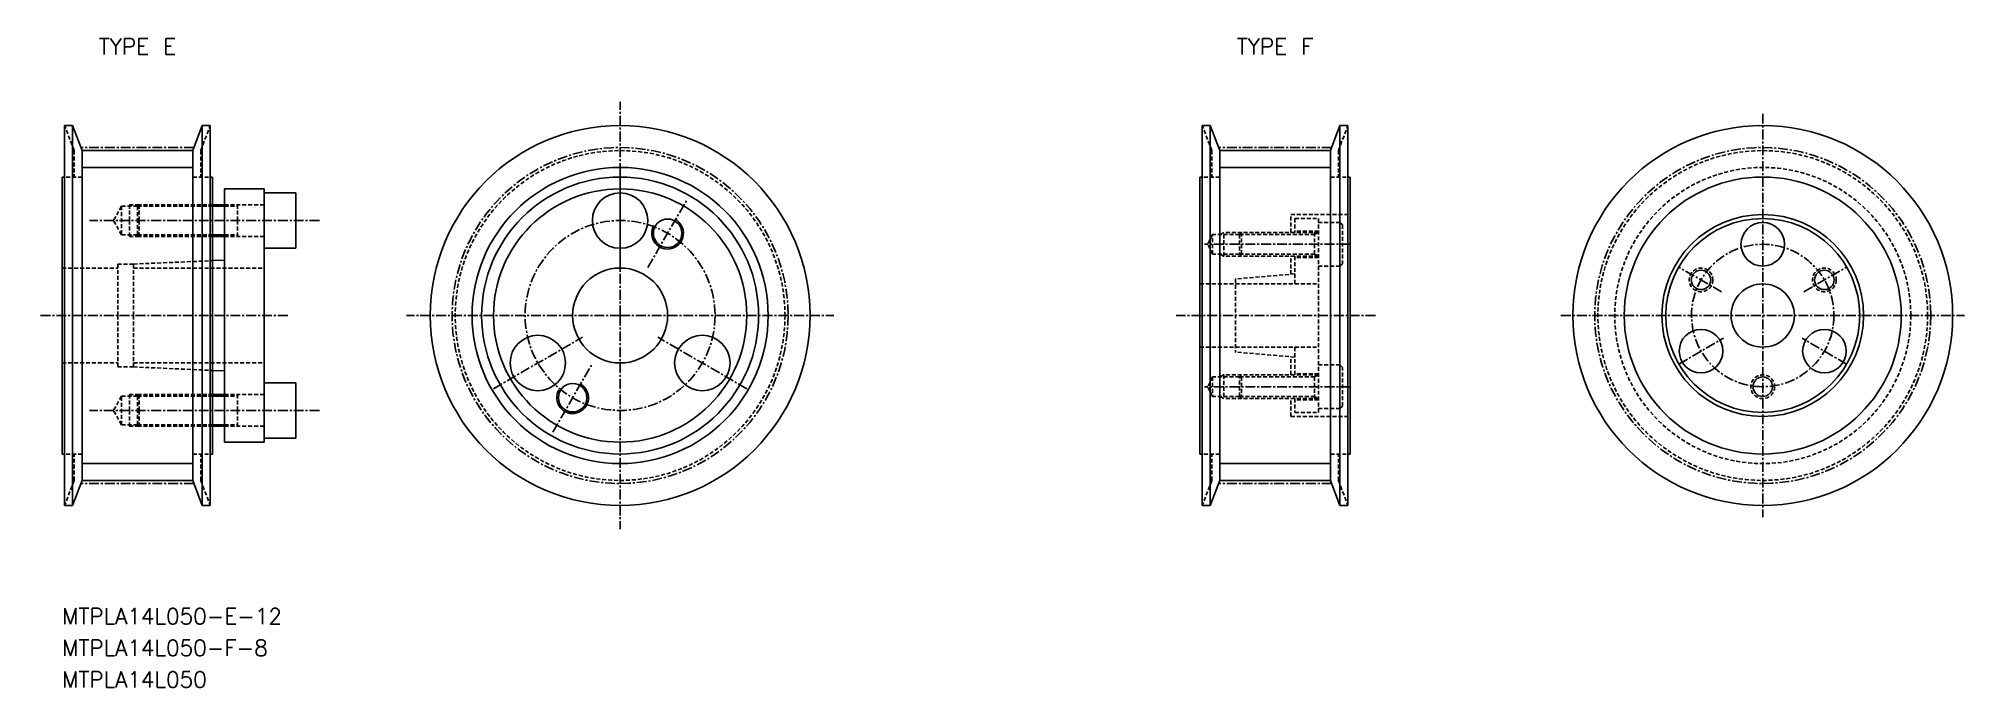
# Model space of a CAD drawing. Extents: x 30 to 273, y 65 to 147.
import ezdxf
from ezdxf.enums import TextEntityAlignment as Align

# ---------------------------------------------------------------- set-up
doc = ezdxf.new("R2010")
doc.units = 0
doc.linetypes.add('CENTER', pattern=[2, 1.25, -0.25, 0.25, -0.25])
doc.linetypes.add('DASHED', pattern=[0.75, 0.5, -0.25])
doc.layers.get('0').update_dxf_attribs({"linetype": 'CONTINUOUS'})
doc.layers.add('CENTER', color=1, linetype='CENTER')
doc.styles.add('MISUMI', font='txt.shx')

msp = doc.modelspace()

# ---------------------------------------------------------------- linework, layer by layer
at = {"color": 3, "linetype": 'DASHED'}
for p, q in [((34.28, 132.44), (33.08, 135.6)), ((50.28, 132.44), (51.48, 135.6)), ((178.06, 132.44), (176.86, 135.6)), ((194.06, 132.44), (195.26, 135.6)), ((34.28, 132.44), (34.28, 129.1)), ((50.28, 132.44), (50.28, 129.1)), ((178.06, 132.44), (178.06, 129.1)), ((194.06, 132.44), (194.06, 129.1)), ((35.28, 129.1), (33.08, 129.1)), ((49.28, 129.1), (51.48, 129.1)), ((179.06, 129.1), (176.86, 129.1)), ((193.06, 129.1), (195.26, 129.1)), ((40.28, 125.4), (39.24, 123.6)), ((40.28, 125.4), (40.28, 121.8)), ((42.28, 125.4), (40.28, 125.4)), ((42.48, 125.6), (41.28, 125.6)), ((41.28, 125.6), (41.28, 123.6)), ((42.48, 125.6), (42.28, 125.4)), ((42.28, 125.4), (51.78, 125.4)), ((42.28, 125.4), (42.28, 123.6)), ((51.78, 125.6), (42.48, 125.6)), ((42.48, 125.6), (42.48, 123.6)), ((58.28, 125.6), (53.28, 125.6)), ((53.28, 125.4), (54.94, 125.4)), ((54.94, 125.6), (54.94, 123.6)), ((188.06, 124.35), (195.56, 124.35)), ((188.06, 122.1), (188.06, 124.35)), ((40.28, 121.8), (39.24, 123.6)), ((42.28, 121.8), (40.28, 121.8)), ((41.28, 121.6), (41.28, 123.6)), ((42.28, 121.8), (42.28, 123.6)), ((42.28, 121.8), (51.78, 121.8)), ((42.48, 121.6), (42.28, 121.8)), ((42.48, 121.6), (42.48, 123.6)), ((53.28, 121.8), (54.94, 121.8)), ((54.94, 121.6), (54.94, 123.6)), ((178.15, 121.83), (177.56, 120.6)), ((181.56, 121.83), (178.15, 121.83)), ((178.15, 119.37), (178.15, 121.83)), ((179.56, 122.1), (179.1, 121.83)), ((181.83, 122.1), (179.56, 122.1)), ((179.56, 119.1), (179.56, 122.1)), ((181.56, 121.83), (181.83, 122.1)), ((191.06, 121.83), (181.56, 121.83)), ((181.56, 121.83), (181.56, 119.37)), ((191.56, 122.1), (181.83, 122.1)), ((181.83, 122.1), (181.83, 119.1)), ((188.56, 123.85), (191.56, 123.85)), ((188.56, 123.85), (188.56, 122.1)), ((191.56, 122.25), (188.56, 122.25)), ((191.06, 122.1), (191.06, 119.1)), ((191.06, 121.83), (191.53, 122.1)), ((191.56, 123.85), (191.56, 99.35)), ((194.26, 123.35), (191.56, 123.35)), ((194.26, 123.35), (194.26, 117.85)), ((194.26, 123.35), (194.56, 123.05)), ((194.56, 123.05), (194.56, 118.15)), ((42.48, 121.6), (41.28, 121.6)), ((51.78, 121.6), (42.48, 121.6)), ((58.28, 121.6), (53.28, 121.6)), ((178.15, 119.37), (177.56, 120.6)), ((177.58, 120.6), (177.58, 120.6)), ((178.14, 119.4), (178.14, 119.4)), ((181.56, 119.37), (178.14, 119.37)), ((179.55, 119.1), (179.08, 119.37)), ((191.06, 119.37), (181.56, 119.37)), ((181.83, 119.1), (181.56, 119.37)), ((191.06, 119.37), (191.53, 119.1)), ((32.78, 117.6), (39.78, 117.6)), ((39.78, 118.1), (39.78, 111.6)), ((39.78, 118.1), (41.78, 118.1)), ((41.78, 118.1), (51.78, 118.53)), ((41.78, 118.1), (41.78, 111.6)), ((41.78, 117.6), (58.28, 117.6)), ((181.83, 119.1), (179.55, 119.1)), ((188.56, 116.85), (181.06, 116.22)), ((191.56, 119.1), (181.83, 119.1)), ((188.06, 116.81), (188.06, 119.1)), ((188.56, 119.1), (188.56, 115.6)), ((191.56, 118.95), (188.56, 118.95)), ((194.26, 117.85), (191.56, 117.85)), ((194.26, 117.85), (194.56, 118.15)), ((176.56, 115.6), (181.06, 115.6)), ((181.06, 116.22), (181.06, 106.97)), ((181.06, 115.6), (191.56, 115.6)), ((39.78, 105.1), (39.78, 111.6)), ((41.78, 105.1), (41.78, 111.6)), ((176.56, 107.6), (181.06, 107.6)), ((181.06, 107.6), (191.56, 107.6)), ((188.56, 107.6), (188.56, 104.1)), ((32.78, 105.6), (39.78, 105.6)), ((39.78, 105.1), (41.78, 105.1)), ((41.78, 105.6), (58.28, 105.6)), ((41.78, 105.1), (51.78, 104.66)), ((188.56, 106.35), (181.06, 106.97)), ((188.06, 104.1), (188.06, 106.39)), ((194.26, 105.35), (191.56, 105.35)), ((194.26, 99.85), (194.26, 105.35)), ((194.26, 105.35), (194.56, 105.05)), ((194.56, 100.15), (194.56, 105.05)), ((178.15, 103.83), (177.56, 102.6)), ((178.15, 101.37), (177.56, 102.6)), ((181.56, 103.83), (178.14, 103.83)), ((178.14, 103.8), (178.14, 103.8)), ((178.15, 103.83), (178.15, 101.37)), ((179.55, 104.1), (179.08, 103.83)), ((181.83, 104.1), (179.55, 104.1)), ((179.56, 104.1), (179.56, 101.1)), ((181.83, 104.1), (181.56, 103.83)), ((191.06, 103.83), (181.56, 103.83)), ((181.56, 101.37), (181.56, 103.83)), ((191.56, 104.1), (181.83, 104.1)), ((181.83, 101.1), (181.83, 104.1)), ((191.56, 104.25), (188.56, 104.25)), ((191.06, 101.1), (191.06, 104.1)), ((191.06, 103.83), (191.53, 104.1)), ((40.28, 101.4), (39.24, 99.6)), ((40.28, 97.8), (40.28, 101.4)), ((42.28, 101.4), (40.28, 101.4)), ((41.28, 101.6), (41.28, 99.6)), ((42.48, 101.6), (41.28, 101.6)), ((42.48, 101.6), (42.28, 101.4)), ((42.28, 101.4), (51.78, 101.4)), ((42.28, 101.4), (42.28, 99.6)), ((51.78, 101.6), (42.48, 101.6)), ((42.48, 101.6), (42.48, 99.6)), ((58.28, 101.6), (53.28, 101.6)), ((53.28, 101.4), (54.94, 101.4)), ((54.94, 101.6), (54.94, 99.6)), ((181.56, 101.37), (178.15, 101.37)), ((179.56, 101.1), (179.1, 101.37)), ((181.83, 101.1), (179.56, 101.1)), ((191.06, 101.37), (181.56, 101.37)), ((181.56, 101.37), (181.83, 101.1)), ((191.56, 101.1), (181.83, 101.1)), ((188.06, 98.85), (188.06, 101.1)), ((188.56, 101.1), (188.56, 99.35)), ((191.56, 100.95), (188.56, 100.95)), ((191.06, 101.37), (191.53, 101.1)), ((194.26, 99.85), (191.56, 99.85)), ((194.26, 99.85), (194.56, 100.15)), ((40.28, 97.8), (39.24, 99.6)), ((42.28, 97.8), (40.28, 97.8)), ((41.28, 97.6), (41.28, 99.6)), ((42.48, 97.6), (41.28, 97.6)), ((42.28, 97.8), (42.28, 99.6)), ((42.28, 97.8), (51.78, 97.8)), ((42.48, 97.6), (42.28, 97.8)), ((42.48, 97.6), (42.48, 99.6)), ((51.78, 97.6), (42.48, 97.6)), ((53.28, 97.8), (54.94, 97.8)), ((58.28, 97.6), (53.28, 97.6)), ((54.94, 97.6), (54.94, 99.6)), ((188.06, 98.85), (195.56, 98.85)), ((188.56, 99.35), (191.56, 99.35)), ((35.28, 94.1), (33.08, 94.1)), ((34.28, 90.76), (34.28, 94.1)), ((49.28, 94.1), (51.48, 94.1)), ((50.28, 90.76), (50.28, 94.1)), ((179.06, 94.1), (176.86, 94.1)), ((178.06, 90.76), (178.06, 94.1)), ((193.06, 94.1), (195.26, 94.1)), ((194.06, 90.76), (194.06, 94.1)), ((34.28, 90.76), (33.08, 87.6)), ((50.28, 90.76), (51.48, 87.6)), ((178.06, 90.76), (176.86, 87.6)), ((194.06, 90.76), (195.26, 87.6))]:
    msp.add_line(p, q, dxfattribs=at)
at = {"color": 7, "linetype": 'CONTINUOUS'}
for p, q in [((33.08, 135.6), (33.08, 129.1)), ((34.08, 135.6), (33.08, 135.6)), ((34.08, 135.6), (34.08, 87.6)), ((35.28, 132.44), (34.08, 135.6)), ((49.28, 132.44), (50.48, 135.6)), ((50.48, 135.6), (50.48, 87.6)), ((50.48, 135.6), (51.48, 135.6)), ((51.48, 135.6), (51.48, 129.1)), ((176.86, 135.6), (176.86, 129.1)), ((177.86, 135.6), (176.86, 135.6)), ((177.86, 135.6), (177.86, 87.6)), ((179.06, 132.44), (177.86, 135.6)), ((193.06, 132.44), (194.26, 135.6)), ((194.26, 135.6), (194.26, 87.6)), ((194.26, 135.6), (195.26, 135.6)), ((195.26, 135.6), (195.26, 129.1)), ((49.28, 132.44), (35.28, 132.44)), ((35.28, 132.44), (35.28, 129.1)), ((49.28, 132.44), (49.28, 129.1)), ((193.06, 132.44), (179.06, 132.44)), ((179.06, 132.44), (179.06, 129.1)), ((193.06, 132.44), (193.06, 129.1)), ((32.78, 129.1), (32.78, 111.6)), ((33.08, 129.1), (32.78, 129.1)), ((33.08, 129.1), (33.08, 111.6)), ((35.28, 129.1), (35.28, 94.1)), ((49.28, 129.1), (49.28, 94.1)), ((51.48, 129.1), (51.48, 111.6)), ((51.48, 129.1), (51.78, 129.1)), ((51.78, 129.1), (51.78, 125.6)), ((176.56, 129.1), (176.56, 94.1)), ((176.86, 129.1), (176.56, 129.1)), ((176.86, 129.1), (176.86, 94.1)), ((179.06, 129.1), (179.06, 94.1)), ((193.06, 129.1), (193.06, 94.1)), ((195.26, 129.1), (195.26, 94.1)), ((195.26, 129.1), (195.56, 129.1)), ((195.56, 129.1), (195.56, 94.1)), ((53.28, 127.6), (58.28, 127.6)), ((53.28, 127.6), (53.28, 125.6)), ((58.28, 127.6), (58.28, 127.1)), ((58.28, 127.1), (58.28, 120.1)), ((58.28, 127.1), (62.28, 127.1)), ((62.28, 127.1), (62.28, 123.6)), ((51.78, 125.6), (51.78, 121.6)), ((53.28, 125.6), (51.78, 125.6)), ((53.28, 125.6), (53.28, 121.6)), ((62.28, 120.1), (62.28, 123.6)), ((51.78, 121.6), (51.78, 118.53)), ((53.28, 121.6), (51.78, 121.6)), ((53.28, 121.6), (53.28, 118.6)), ((58.28, 120.1), (58.28, 111.6)), ((58.28, 120.1), (62.28, 120.1)), ((53.28, 118.6), (51.78, 118.53)), ((51.78, 118.53), (51.78, 111.6)), ((53.28, 118.6), (53.28, 111.6)), ((32.78, 94.1), (32.78, 111.6)), ((33.08, 94.1), (33.08, 111.6)), ((51.48, 94.1), (51.48, 111.6)), ((51.78, 104.66), (51.78, 111.6)), ((53.28, 104.6), (53.28, 111.6)), ((58.28, 103.1), (58.28, 111.6)), ((51.78, 101.6), (51.78, 104.66)), ((53.28, 104.6), (51.78, 104.66)), ((53.28, 101.6), (53.28, 104.6)), ((58.28, 96.1), (58.28, 103.1)), ((58.28, 103.1), (62.28, 103.1)), ((62.28, 103.1), (62.28, 99.6)), ((51.78, 97.6), (51.78, 101.6)), ((53.28, 101.6), (51.78, 101.6)), ((53.28, 97.6), (53.28, 101.6)), ((51.78, 94.1), (51.78, 97.6)), ((53.28, 97.6), (51.78, 97.6)), ((53.28, 95.6), (53.28, 97.6)), ((62.28, 96.1), (62.28, 99.6)), ((53.28, 95.6), (58.28, 95.6)), ((58.28, 96.1), (62.28, 96.1)), ((58.28, 95.6), (58.28, 96.1)), ((33.08, 94.1), (32.78, 94.1)), ((33.08, 87.6), (33.08, 94.1)), ((35.28, 90.76), (35.28, 94.1)), ((49.28, 90.76), (49.28, 94.1)), ((51.48, 87.6), (51.48, 94.1)), ((51.48, 94.1), (51.78, 94.1)), ((176.86, 94.1), (176.56, 94.1)), ((176.86, 87.6), (176.86, 94.1)), ((179.06, 90.76), (179.06, 94.1)), ((193.06, 90.76), (193.06, 94.1)), ((195.26, 87.6), (195.26, 94.1)), ((195.26, 94.1), (195.56, 94.1)), ((35.28, 90.76), (34.08, 87.6)), ((49.28, 90.76), (35.28, 90.76)), ((49.28, 90.76), (50.48, 87.6)), ((179.06, 90.76), (177.86, 87.6)), ((193.06, 90.76), (179.06, 90.76)), ((193.06, 90.76), (194.26, 87.6)), ((34.08, 87.6), (33.08, 87.6)), ((50.48, 87.6), (51.48, 87.6)), ((177.86, 87.6), (176.86, 87.6)), ((194.26, 87.6), (195.26, 87.6))]:
    msp.add_line(p, q, dxfattribs=at)
at = {"color": 3, "linetype": 'CONTINUOUS'}
for p, q in [((49.28, 130.31), (35.28, 130.31)), ((193.06, 130.31), (179.06, 130.31)), ((49.28, 92.89), (35.28, 92.89)), ((193.06, 92.89), (179.06, 92.89))]:
    msp.add_line(p, q, dxfattribs=at)
at = {"color": 3}
for p, q in [((53.28, 125.4), (51.78, 125.4)), ((53.28, 121.8), (51.78, 121.8)), ((53.28, 101.4), (51.78, 101.4)), ((53.28, 97.8), (51.78, 97.8))]:
    msp.add_line(p, q, dxfattribs=at)
at = {"color": 7, "linetype": 'CONTINUOUS'}
for centre, radius in [((103.28, 111.6), 24), ((247.69, 111.6), 24), ((103.28, 111.6), 17.5), ((247.69, 111.6), 17.5), ((103.28, 111.6), 16), ((103.28, 111.6), 16), ((103.28, 123.6), 3.5), ((247.69, 111.6), 12.75), ((109.28, 121.99), 1.8), ((247.69, 111.6), 12.25), ((247.69, 120.6), 2.75), ((103.28, 111.6), 6), ((239.89, 116.1), 1.23), ((255.48, 116.1), 1.23), ((247.69, 111.6), 4), ((239.89, 107.1), 2.75), ((255.48, 107.1), 2.75), ((92.88, 105.6), 3.5), ((113.67, 105.6), 3.5), ((97.28, 101.21), 1.8), ((247.69, 102.6), 1.23)]:
    msp.add_circle(centre, radius, dxfattribs=at)
at = {"color": 3, "linetype": 'DASHED'}
for centre, radius in [((103.28, 111.6), 20.84), ((247.69, 111.6), 20.84), ((247.69, 111.6), 18.71), ((239.89, 116.1), 1.5), ((255.48, 116.1), 1.5), ((247.69, 102.6), 1.5)]:
    msp.add_circle(centre, radius, dxfattribs=at)
at = {"color": 3}
msp.add_circle((103.28, 111.6), 18.71, dxfattribs=at)
for centre in [(109.28, 121.99), (97.28, 101.21)]:
    msp.add_arc(centre, 2, 150, 62, dxfattribs=at)
at = {"layer": 'CENTER', "color": 1, "linetype": 'CENTER'}
for p, q in [((103.28, 111.6), (103.28, 138.6)), ((247.69, 137.1), (247.69, 86.1)), ((49.42, 132.82), (35.13, 132.82)), ((193.21, 132.82), (178.92, 132.82)), ((103.28, 130.1), (103.28, 117.1)), ((247.69, 129.1), (247.69, 116.1)), ((106.78, 117.66), (111.78, 126.32)), ((65.28, 123.6), (36.24, 123.6)), ((195.56, 120.6), (177.12, 120.6)), ((242.49, 114.6), (237.08, 117.72)), ((252.88, 114.6), (258.29, 117.72)), ((61.28, 111.6), (29.78, 111.6)), ((103.28, 111.6), (76.28, 111.6)), ((103.28, 111.6), (130.28, 111.6)), ((103.28, 111.6), (103.28, 84.6)), ((198.74, 111.6), (173.56, 111.6)), ((222.19, 111.6), (273.19, 111.6)), ((87.26, 102.35), (98.51, 108.85)), ((119.3, 102.35), (108.04, 108.85)), ((237.08, 105.47), (242.71, 108.72)), ((258.29, 105.47), (252.67, 108.72)), ((94.78, 96.88), (99.78, 105.54)), ((195.56, 102.6), (177.12, 102.6)), ((65.28, 99.6), (36.24, 99.6)), ((49.42, 90.37), (35.13, 90.37)), ((193.21, 90.37), (178.92, 90.37))]:
    msp.add_line(p, q, dxfattribs=at)
for centre, radius in [((103.28, 111.6), 21.23), ((247.69, 111.6), 21.23), ((103.28, 111.6), 12), ((247.69, 111.6), 9)]:
    msp.add_circle(centre, radius, dxfattribs=at)

# ---------------------------------------------------------------- texts
at = {"color": 7, "linetype": 'CONTINUOUS', "style": 'MISUMI'}
for s, p in [('TYPE E', (42.28, 145.6)), ('TYPE F', (186.06, 145.6))]:
    msp.add_text(s, height=2, dxfattribs=at).set_placement(p, align=Align.MIDDLE_CENTER)
for s, p in [('MTPLA14L050-E-12', (32.78, 72.6)), ('MTPLA14L050-F-8', (32.78, 68.6)), ('MTPLA14L050', (32.78, 64.6))]:
    msp.add_text(s, height=2, dxfattribs=at).set_placement(p)

doc.saveas('drawing.dxf')
